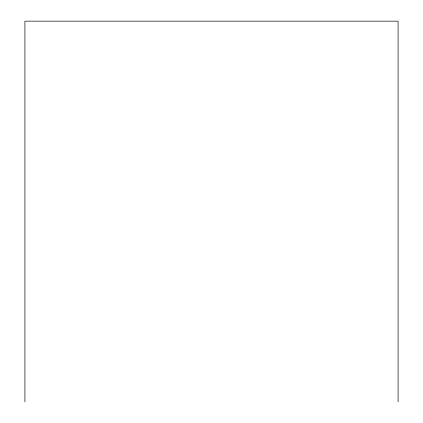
<?xml version="1.0" encoding="UTF-8"?>
<svg xmlns="http://www.w3.org/2000/svg" width="423" height="423" viewBox="0 0 423 423"><rect width="100%" height="100%" fill="white"/><g stroke="black" fill="none" stroke-linecap="round" stroke-linejoin="round"><path stroke-width="0.63" d="M398.085 401.85L398.085 21.15L24.915 21.15L24.915 401.85"/></g></svg>
